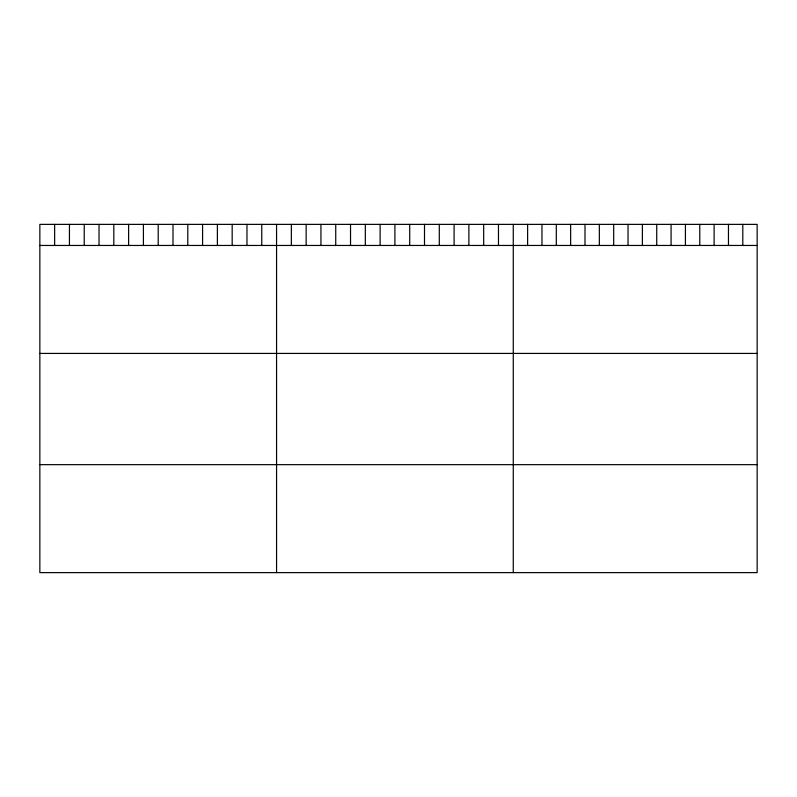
<?xml version="1.0" encoding="UTF-8"?>
<svg xmlns="http://www.w3.org/2000/svg" width="797" height="797" viewBox="0 0 797 797"><rect width="100%" height="100%" fill="white"/><g stroke="black" fill="none" stroke-linecap="round" stroke-linejoin="round"><path stroke-width="1.2" d="M757.15 245.456L757.15 572.625L39.85 572.625L39.85 224.375L757.15 224.375L757.15 245.456L39.85 245.456M39.85 353.42L757.15 353.42M39.85 464.661L757.15 464.661M742.804 224.375L742.804 245.456M728.458 224.375L728.458 245.456M714.112 224.375L714.112 245.456M699.766 224.375L699.766 245.456M685.42 224.375L685.42 245.456M671.074 224.375L671.074 245.456M656.728 224.375L656.728 245.456M642.382 224.375L642.382 245.456M628.036 224.375L628.036 245.456M613.69 224.375L613.69 245.456M599.344 224.375L599.344 245.456M584.998 224.375L584.998 245.456M570.652 224.375L570.652 245.456M556.306 224.375L556.306 245.456M541.96 224.375L541.96 245.456M527.614 224.375L527.614 245.456M513.268 224.375L513.268 572.625M498.474 224.375L498.474 245.456M483.679 224.375L483.679 245.456M468.885 224.375L468.885 245.456M454.091 224.375L454.091 245.456M439.296 224.375L439.296 245.456M424.502 224.375L424.502 245.456M409.708 224.375L409.708 245.456M394.913 224.375L394.913 245.456M380.119 224.375L380.119 245.456M365.325 224.375L365.325 245.456M350.531 224.375L350.531 245.456M335.736 224.375L335.736 245.456M320.942 224.375L320.942 245.456M306.148 224.375L306.148 245.456M291.353 224.375L291.353 245.456M276.559 224.375L276.559 572.625M261.765 224.375L261.765 245.456M246.97 224.375L246.97 245.456M232.176 224.375L232.176 245.456M217.382 224.375L217.382 245.456M202.587 224.375L202.587 245.456M187.793 224.375L187.793 245.456M172.999 224.375L172.999 245.456M158.204 224.375L158.204 245.456M143.41 224.375L143.41 245.456M128.616 224.375L128.616 245.456M113.822 224.375L113.822 245.456M99.027 224.375L99.027 245.456M84.233 224.375L84.233 245.456M69.439 224.375L69.439 245.456M54.644 224.375L54.644 245.456"/></g></svg>
